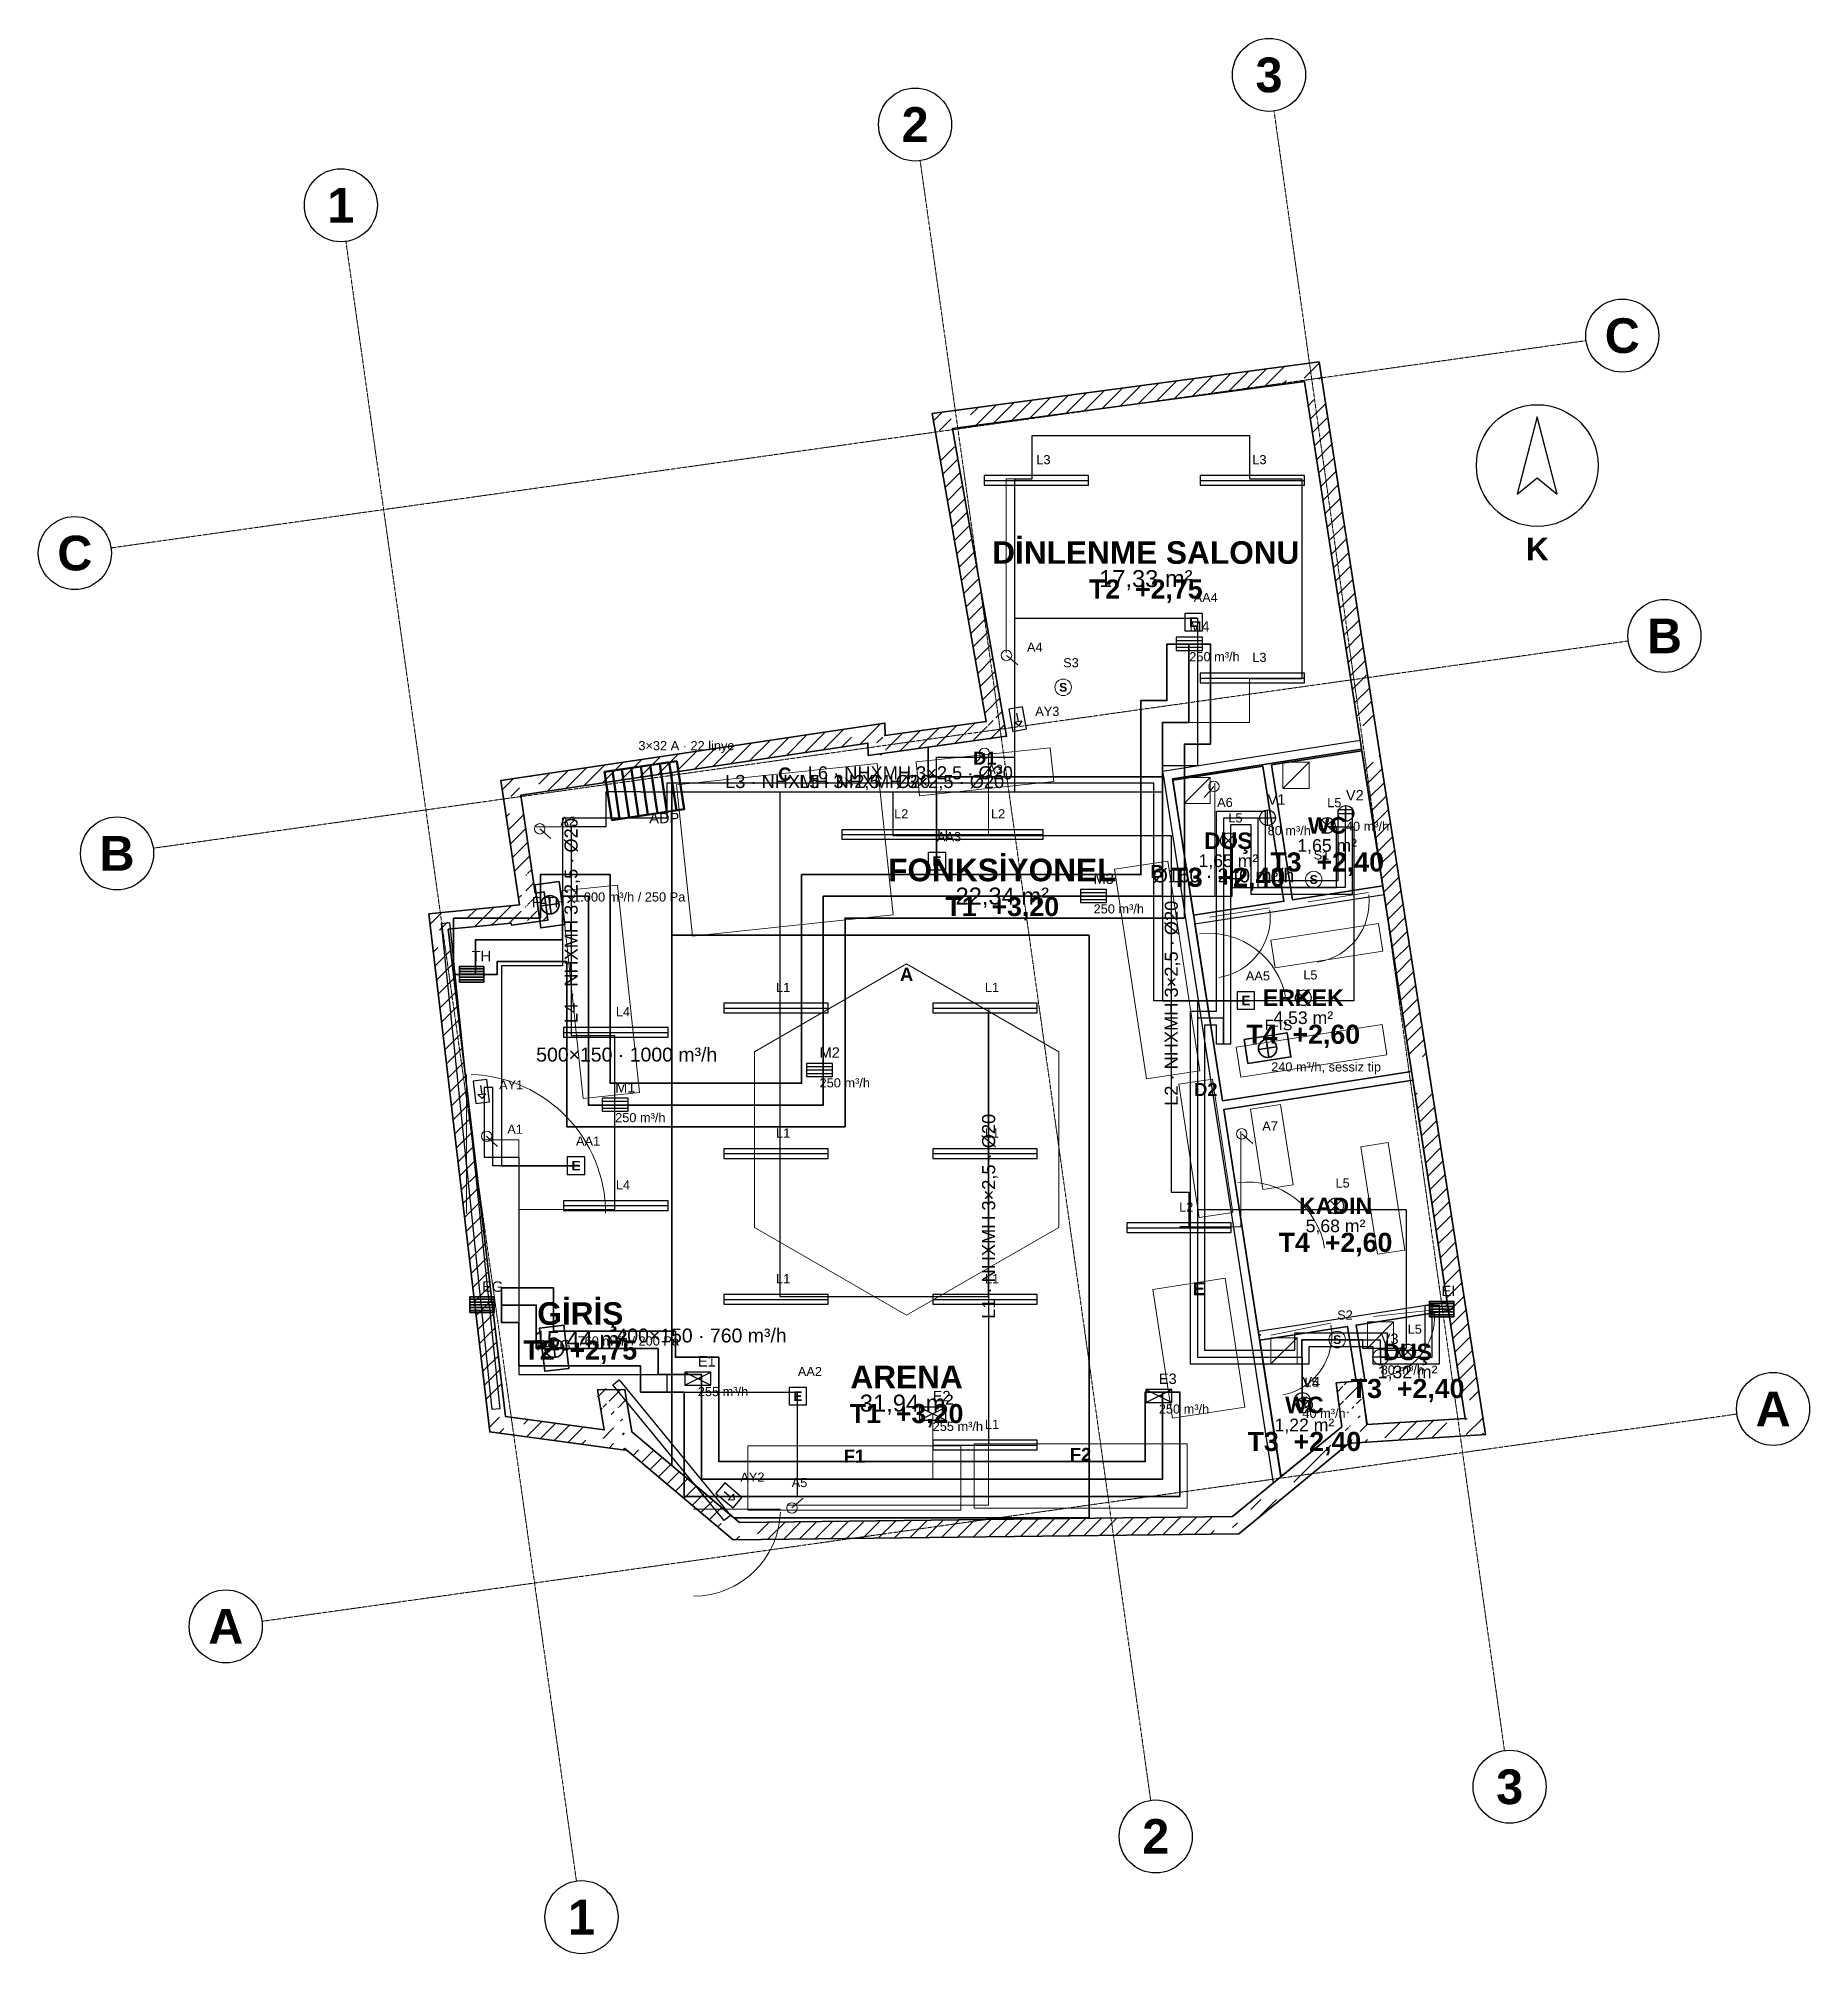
# Model space of a CAD drawing. Header units: millimetres. Extents: x -4681 to 15681, y -5011 to 17012.
import ezdxf
from ezdxf.enums import TextEntityAlignment as Align

# ---------------------------------------------------------------- set-up
doc = ezdxf.new("R2010")
doc.units = ezdxf.units.MM
doc.linetypes.add('DASHDOT', pattern=[3.556, 2.54, -0.508, 0, -0.508])
doc.linetypes.add('DASHED', pattern=[1.524, 1.27, -0.254])
for name, color, linetype, lineweight in [('A-CEPHE', 5, 'Continuous', 25), ('A-DUVAR-MEVCUT', 8, 'Continuous', 35), ('A-DUVAR-YENI', 1, 'Continuous', 35), ('A-EKIPMAN', 9, 'Continuous', 18), ('A-KAPI', 8, 'Continuous', 18), ('A-MOBILYA', 9, 'Continuous', 18), ('A-TAVAN-KAPAK', 150, 'Continuous', 18), ('A-TAVAN-SINIR', 150, 'Continuous', 25), ('A-TAVAN-YAZI', 150, 'Continuous', 13), ('A-YAZI', 7, 'Continuous', 13), ('E-AYD-ACIL', 3, 'Continuous', 25), ('E-AYD-ANAHTAR', 2, 'Continuous', 18), ('E-AYD-ARMATUR', 2, 'Continuous', 25), ('E-AYD-DOWNLIGHT', 2, 'Continuous', 25), ('E-AYD-LINYE', 2, 'Continuous', 25), ('E-AYD-SORTI', 2, 'DASHED', 18), ('E-PANO', 7, 'Continuous', 50), ('E-YAZI', 7, 'Continuous', 13), ('G-AKS-BALON', 8, 'Continuous', 25), ('G-AKS-HAT', 8, 'DASHDOT', 18), ('G-KUZEY', 7, 'Continuous', 25), ('M-HAVA-BESLEME', 3, 'Continuous', 35), ('M-HAVA-BRANSMAN', 3, 'DASHED', 18), ('M-HAVA-CIHAZ', 2, 'Continuous', 35), ('M-HAVA-EGZOZ', 1, 'Continuous', 35), ('M-HAVA-ISLAK', 6, 'Continuous', 25), ('M-HAVA-MENFEZ', 3, 'Continuous', 25), ('M-YAZI', 7, 'Continuous', 13)]:
    doc.layers.add(name, color=color, linetype=linetype, lineweight=lineweight)
doc.styles.add('GYM', font='arial.ttf')
doc.styles.add('GYM-B', font='arialbd.ttf')

# ---------------------------------------------------------------- blocks, each defined once
blk = doc.blocks.new('G_KUZEY')
blk.add_lwpolyline([(0, 560), (-230, -330), (0, -140), (230, -330)], close=True)
blk.add_circle((0, 0), 700)
at = {"style": 'GYM-B'}
blk.add_text('K', height=260, dxfattribs=at).set_placement((0, -960), align=Align.MIDDLE_CENTER)
blk = doc.blocks.new('M_MENFEZ_BESLEME')
for p, q in [((-150, 40), (150, 40)), ((-150, 0), (150, 0)), ((-150, -40), (150, -40))]:
    blk.add_line(p, q)
blk.add_lwpolyline([(-150, -75), (150, -75), (150, 75), (-150, 75)], close=True)
at = {"style": 'GYM'}
for tag, p, height in [('KOD', (0, 140), 120), ('DEBI', (0, -200), 105)]:
    blk.add_attdef(tag, p, '', height=height, dxfattribs=at)
blk = doc.blocks.new('M_MENFEZ_EGZOZ')
for p, q in [((-150, -75), (150, 75)), ((-150, 75), (150, -75))]:
    blk.add_line(p, q)
blk.add_lwpolyline([(-150, -75), (150, -75), (150, 75), (-150, 75)], close=True)
at = {"style": 'GYM'}
for tag, p, height in [('KOD', (0, 140), 120), ('DEBI', (0, -200), 105)]:
    blk.add_attdef(tag, p, '', height=height, dxfattribs=at)
blk = doc.blocks.new('M_VALF')
for p, q in [((-90, 0), (90, 0)), ((0, -90), (0, 90))]:
    blk.add_line(p, q)
blk.add_circle((0, 0), 90)
at = {"style": 'GYM'}
for tag, p, height in [('KOD', (0, 150), 120), ('DEBI', (0, -200), 105)]:
    blk.add_attdef(tag, p, '', height=height, dxfattribs=at)
blk = doc.blocks.new('M_FAN')
for q in [(-105, 0), (0, 105), (105, 0), (0, -105)]:
    blk.add_line((0, 0), q)
blk.add_lwpolyline([(-250, -140), (250, -140), (250, 140), (-250, 140)], close=True)
blk.add_circle((0, 0), 105)
at = {"style": 'GYM'}
for tag, p, height in [('KOD', (0, 210), 120), ('TANIM', (0, -270), 105)]:
    blk.add_attdef(tag, p, '', height=height, dxfattribs=at)
blk = doc.blocks.new('M_PANJUR')
for p, q in [((-140, 64), (140, 64)), ((-140, 32), (140, 32)), ((-140, 0), (140, 0)), ((-140, -32), (140, -32)), ((-140, -64), (140, -64))]:
    blk.add_line(p, q)
blk.add_lwpolyline([(-140, -90), (140, -90), (140, 90), (-140, 90)], close=True)
at = {"style": 'GYM'}
blk.add_attdef('KOD', (0, 150), '', height=120, dxfattribs=at)
blk = doc.blocks.new('E_ARMATUR_LINEER')
blk.add_line((-600, 0), (600, 0))
blk.add_lwpolyline([(-600, -55), (600, -55), (600, 55), (-600, 55)], close=True)
at = {"style": 'GYM'}
blk.add_attdef('LINYE', (0, 185), '', height=105, dxfattribs=at)
blk = doc.blocks.new('E_DOWNLIGHT')
for p, q in [((-64, -64), (64, 64)), ((-64, 64), (64, -64))]:
    blk.add_line(p, q)
blk.add_circle((0, 0), 90)
at = {"style": 'GYM'}
blk.add_attdef('LINYE', (0, 210), '', height=105, dxfattribs=at)
blk = doc.blocks.new('E_ACIL')
blk.add_lwpolyline([(-100, -100), (100, -100), (100, 100), (-100, 100)], close=True)
at = {"style": 'GYM-B'}
blk.add_text('E', height=110, dxfattribs=at).set_placement((0, 0), align=Align.MIDDLE_CENTER)
at = {"style": 'GYM'}
blk.add_attdef('KOD', (0, 230), '', height=105, dxfattribs=at)
blk = doc.blocks.new('E_YONLENDIRME')
for points in [[(-130, -80), (130, -80), (130, 80), (-130, 80)], [(30, 45), (80, 0), (30, -45)]]:
    blk.add_lwpolyline(points, close=True)
blk.add_lwpolyline([(-70, 0), (30, 0)])
at = {"style": 'GYM'}
blk.add_attdef('KOD', (0, 205), '', height=105, dxfattribs=at)
blk = doc.blocks.new('E_ANAHTAR')
blk.add_line((0, 0), (130, 110))
blk.add_circle((0, 0), 60)
at = {"style": 'GYM'}
blk.add_attdef('KOD', (0, 240), '', height=105, dxfattribs=at)
blk = doc.blocks.new('E_SENSOR')
blk.add_circle((0, 0), 95)
at = {"style": 'GYM-B'}
blk.add_text('S', height=100, dxfattribs=at).set_placement((0, 0), align=Align.MIDDLE_CENTER)
at = {"style": 'GYM'}
blk.add_attdef('KOD', (0, 230), '', height=105, dxfattribs=at)
blk = doc.blocks.new('E_PANO')
for p, q in [((-330, -280), (-330, 280)), ((-220, -280), (-220, 280)), ((-110, -280), (-110, 280)), ((0, -280), (0, 280)), ((110, -280), (110, 280)), ((220, -280), (220, 280)), ((330, -280), (330, 280))]:
    blk.add_line(p, q)
blk.add_lwpolyline([(-420, -280), (420, -280), (420, 280), (-420, 280)], close=True)
at = {"style": 'GYM'}
for tag, p, height in [('KOD', (0, 380), 120), ('TANIM', (0, -470), 105)]:
    blk.add_attdef(tag, p, '', height=height, dxfattribs=at)

msp = doc.modelspace()

# ---------------------------------------------------------------- hatches: boundary and pattern name
at = {"layer": 'A-DUVAR-MEVCUT'}
h = msp.add_hatch(dxfattribs=at)
h.set_pattern_fill('ANSI31', scale=40)
h.paths.add_polyline_path([(756, 6840), (760, 6814), (957, 6846), (953, 6872)])
h.paths.add_polyline_path([(970, 6843), (760, 6814), (756, 6840), (550, 6819), (550, 7020), (588, 7024), (970, 7024)])
h.paths.add_polyline_path([(760, 6814), (1178, 6873), (1150, 7071), (732, 7012)])
h.paths.add_polyline_path([(1149, 7083), (1178, 6873), (968, 6843), (968, 7083)])
h.paths.add_polyline_path([(1178, 6873), (1133, 7198), (935, 7171), (979, 6845)])
h.paths.add_polyline_path([(999, 7408), (1032, 7185), (1133, 7198), (1162, 6988), (923, 6988), (923, 7408)])
h.paths.add_polyline_path([(1133, 7198), (1032, 7185), (1058, 6986), (1159, 6999)])
h.paths.add_polyline_path([(1001, 7395), (1032, 7185), (1133, 7198), (1164, 6975), (822, 6975), (822, 7047), (850, 7050), (822, 7237), (822, 7395)])
h.paths.add_polyline_path([(1032, 7185), (864, 8310), (666, 8281), (834, 7155)])
h.paths.add_polyline_path([(1074, 8342), (864, 8310), (895, 8100), (693, 8100), (654, 8362), (654, 8481), (916, 8520), (1074, 8520)])
h.paths.add_polyline_path([(864, 8310), (4855, 8908), (4826, 9106), (834, 8508)])
h.paths.add_polyline_path([(4645, 9079), (4907, 9118), (5051, 9118), (5053, 8996), (5065, 8998), (5065, 8796), (4858, 8767), (4855, 8908), (4645, 8877)])
h.paths.add_polyline_path([(4855, 8908), (4858, 8767), (5058, 8772), (5055, 8912)])
h.paths.add_polyline_path([(5068, 8977), (5068, 8796), (4858, 8767), (4855, 8908), (4648, 8877), (4648, 8977)])
h.paths.add_polyline_path([(4858, 8767), (6449, 8988), (6422, 9186), (4831, 8965)])
h.paths.add_polyline_path([(6412, 9198), (6449, 8988), (6239, 8959), (6239, 9198)])
h.paths.add_polyline_path([(6449, 8988), (5826, 12526), (5629, 12492), (6252, 8954)])
h.paths.add_polyline_path([(6036, 12554), (5826, 12526), (5863, 12316), (5660, 12316), (5616, 12566), (5616, 12700), (5888, 12736), (6036, 12736)])
h.paths.add_polyline_path([(5826, 12526), (9876, 13066), (9849, 13265), (5800, 12725)])
h.paths.add_polyline_path([(9908, 12856), (9876, 13066), (9666, 13038), (9666, 13240), (9938, 13276), (10046, 13276), (10086, 13017), (10086, 12856)])
h.paths.add_polyline_path([(9876, 13066), (10521, 8898), (10719, 8928), (10073, 13097)])
h.paths.add_polyline_path([(10554, 8688), (10521, 8898), (10489, 9108), (10691, 9108), (10719, 8928), (10731, 8848), (10731, 8688)])
h.paths.add_polyline_path([(10521, 8898), (11111, 5092), (11308, 5122), (10719, 8928)])
h.paths.add_polyline_path([(11143, 4882), (11111, 5092), (11078, 5302), (11281, 5302), (11308, 5122), (11321, 5042), (11321, 4882)])
h.paths.add_polyline_path([(11111, 5092), (11722, 1144), (11920, 1174), (11308, 5122)])
h.paths.add_polyline_path([(11512, 1131), (11722, 1144), (11690, 1354), (11892, 1354), (11932, 1095), (11932, 957), (11570, 934), (11512, 934)])
h.paths.add_polyline_path([(11722, 1144), (10589, 1072), (10601, 873), (11735, 944)])
h.paths.add_polyline_path([(10379, 1282), (10562, 1282), (10589, 1072), (10799, 1086), (10799, 885), (10436, 862), (10414, 862), (10412, 877), (10394, 862), (10379, 862)])
h.paths.add_polyline_path([(10589, 1072), (10524, 1577), (10326, 1552), (10390, 1047)])
h.paths.add_polyline_path([(10314, 1367), (10314, 1558), (10524, 1577), (10551, 1367)])
h.paths.add_polyline_path([(10524, 1577), (10239, 1552), (10257, 1352), (10542, 1378)])
h.paths.add_polyline_path([(10449, 1342), (10266, 1342), (10239, 1552), (10449, 1570)])
h.paths.add_polyline_path([(10239, 1552), (10303, 1047), (10502, 1072), (10437, 1577)])
h.paths.add_polyline_path([(10093, 875), (10303, 1047), (10277, 1257), (10513, 1257), (10513, 867), (10414, 861), (10412, 877), (10363, 837), (10093, 837)])
h.paths.add_polyline_path([(10303, 1047), (9540, 421), (9667, 266), (10430, 892)])
h.paths.add_polyline_path([(9330, 248), (9540, 421), (9750, 593), (9750, 334), (9667, 266), (9600, 211), (9330, 211)])
h.paths.add_polyline_path([(9540, 421), (9046, 15), (9173, -139), (9667, 266)])
h.paths.add_polyline_path([(9256, -71), (9119, -184), (8836, -187), (8836, 13), (9046, 15), (9256, 188)])
h.paths.add_polyline_path([(9046, 15), (3378, -54), (3381, -253), (9049, -185)])
h.paths.add_polyline_path([(3588, -251), (3306, -254), (3168, -138), (3168, 124), (3378, -54), (3588, -51)])
h.paths.add_polyline_path([(3378, -54), (2142, 991), (2013, 839), (3249, -206)])
h.paths.add_polyline_path([(1932, 796), (1932, 1201), (2106, 1201), (2142, 991), (2352, 814), (2352, 781), (2080, 781), (2063, 796), (2066, 781), (2041, 781)])
h.paths.add_polyline_path([(2142, 991), (2060, 1478), (1863, 1445), (1944, 958)])
h.paths.add_polyline_path([(1850, 1268), (1850, 1474), (2060, 1478), (2095, 1268)])
h.paths.add_polyline_path([(2060, 1478), (1747, 1471), (1752, 1271), (2064, 1278)])
h.paths.add_polyline_path([(1957, 1261), (1782, 1261), (1747, 1471), (1957, 1476)])
h.paths.add_polyline_path([(1747, 1471), (1824, 1012), (2021, 1046), (1944, 1504)])
h.paths.add_polyline_path([(2034, 1222), (2034, 802), (1884, 802), (1614, 839), (1614, 1041), (1824, 1012), (1789, 1222)])
h.paths.add_polyline_path([(1824, 1012), (689, 1166), (662, 968), (1797, 814)])
h.paths.add_polyline_path([(664, 1376), (689, 1166), (899, 1138), (899, 957), (749, 957), (508, 989), (479, 1240), (479, 1376)])
h.paths.add_polyline_path([(689, 1166), (32, 6768), (-166, 6745), (490, 1143)])
h.paths.add_polyline_path([(242, 6789), (32, 6768), (57, 6558), (-144, 6558), (-178, 6842), (-178, 6948), (123, 6978), (242, 6978)])
h.paths.add_polyline_path([(32, 6768), (756, 6840), (736, 7039), (13, 6967)])
h.paths.add_polyline_path([(966, 6843), (760, 6814), (756, 6840), (546, 6819), (546, 7020), (847, 7050), (966, 7050)])

# ---------------------------------------------------------------- linework, layer by layer
at = {"layer": 'A-CEPHE'}
for points in [[(-45, 6835), (45, 6845), (625, 1255), (535, 1245)], [(3275, 29), (3205, -29), (1925, 1531), (1995, 1589)]]:
    msp.add_lwpolyline(points, close=True, dxfattribs=at)
at = {"layer": 'A-DUVAR-MEVCUT'}
for points in [[(850, 7050), (636, 8479), (5050, 9139), (5053, 8996), (6216, 9158), (5593, 12697), (10043, 13291), (10719, 8928), (11308, 5122), (11953, 958), (10414, 861), (10412, 877), (9667, 266), (9119, -184), (3306, -254), (2063, 796), (2066, 778), (508, 989), (-190, 6947)], [(756, 6840), (760, 6814), (1178, 6873), (1133, 7198), (1032, 7185), (864, 8310), (4855, 8908), (4858, 8767), (6449, 8988), (5826, 12526), (9876, 13066), (10521, 8898), (11111, 5092), (11722, 1144), (10589, 1072), (10524, 1577), (10239, 1552), (10303, 1047), (9540, 421), (9046, 15), (3378, -54), (2142, 991), (2060, 1478), (1747, 1471), (1824, 1012), (689, 1166), (32, 6768)]]:
    msp.add_lwpolyline(points, close=True, dxfattribs=at)
at = {"layer": 'A-DUVAR-YENI'}
for points in [[(8930, 4796), (11104, 5132), (10531, 8838), (8357, 8499)], [(10534, 8818), (10774, 7266), (9736, 7105), (9496, 8658)], [(8360, 8482), (9397, 8643), (9638, 7090), (8600, 6929)], [(9604, 473), (10303, 1047), (10239, 1552), (10524, 1577), (10589, 1072), (11722, 1144), (11120, 5032), (8946, 4695)], [(10559, 1306), (10524, 1577), (10519, 1598), (10541, 1580), (10566, 1584), (10467, 2217), (11530, 2383), (11722, 1144), (10595, 1073)], [(10303, 1047), (9634, 498), (9601, 492), (9359, 2045), (10369, 2202), (10467, 1572), (10239, 1552)]]:
    msp.add_lwpolyline(points, close=True, dxfattribs=at)
at = {"layer": 'A-EKIPMAN'}
for points in [[(6991, 8468), (6950, 8856), (5409, 8692), (5450, 8304)], [(4960, 8673), (2654, 8427), (2840, 6687), (5146, 6933)], [(8302, 7553), (7689, 7459), (8058, 5047), (8671, 5141)], [(5300, 6370), (3551, 5360), (3551, 3340), (5300, 2330), (7049, 3340), (7049, 5360)], [(8816, 5046), (8430, 4987), (8664, 3454), (9050, 3513)], [(9189, 1272), (8962, 2755), (8131, 2628), (8358, 1145)], [(5925, 90), (5925, 830), (3475, 830), (3475, 90)], [(8525, 110), (8525, 850), (6075, 850), (6075, 110)]]:
    msp.add_lwpolyline(points, close=True, dxfattribs=at)
at = {"layer": 'A-KAPI'}
for p, q in [((9917, 7082), (10609, 7190)), ((8781, 6906), (9473, 7014)), ((8772, 5822), (8634, 6712)), ((240, 3500), (240, 5100)), ((9216, 2962), (9078, 3852)), ((9488, 2100), (10174, 2238)), ((10668, 2314), (11364, 2392)), ((2850, 100), (3850, 100))]:
    msp.add_line(p, q, dxfattribs=at)
for centre, radius, start, end in [((9917, 7082), 700, -81.2, 6.8), ((8781, 6906), 700, -81.2, 6.8), ((8772, 5822), 900, 8.8, 96.8), ((240, 3500), 1600, 0, 88), ((9216, 2962), 900, 8.8, 96.8), ((9488, 2100), 700, -78.6, 9.4), ((10668, 2314), 700, -83.6, 4.4), ((2850, 100), 1000, -90, -2)]:
    msp.add_arc(centre, radius, start, end, dxfattribs=at)
at = {"layer": 'A-MOBILYA'}
for points in [[(1978, 7277), (1331, 7209), (1582, 4823), (2229, 4891)], [(9489, 6642), (9538, 6326), (10774, 6518), (10725, 6834)], [(9088, 5412), (9142, 5066), (10822, 5326), (10768, 5672)], [(9599, 4752), (9254, 4699), (9397, 3775), (9743, 3829)], [(10836, 4315), (10520, 4266), (10713, 3031), (11029, 3080)]]:
    msp.add_lwpolyline(points, close=True, dxfattribs=at)
at = {"layer": 'A-TAVAN-KAPAK'}
for p, q in [((9626, 8388), (9926, 8688)), ((8490, 8213), (8790, 8513)), ((10597, 1953), (10897, 2253)), ((9489, 1772), (9789, 2072))]:
    msp.add_line(p, q, dxfattribs=at)
for points in [[(9626, 8388), (9926, 8388), (9926, 8688), (9626, 8688)], [(8490, 8213), (8790, 8213), (8790, 8513), (8490, 8513)], [(10597, 1953), (10897, 1953), (10897, 2253), (10597, 2253)], [(9489, 1772), (9789, 1772), (9789, 2072), (9489, 2072)]]:
    msp.add_lwpolyline(points, close=True, dxfattribs=at)
at = {"layer": 'A-TAVAN-SINIR'}
for points in [[(5550, 8520), (5550, 8863), (6449, 8988), (5826, 12526), (9876, 13066), (10515, 8937), (8243, 8582), (8253, 8520)], [(2600, 604), (3315, 0), (7400, 0), (7400, 6700), (2600, 6700), (2600, 8570), (864, 8310), (4855, 8908), (4858, 8767), (6449, 8988), (5550, 8863), (5550, 8520), (8253, 8520), (9514, 399), (9046, 15), (3378, -54)], [(10534, 8818), (10774, 7266), (9736, 7105), (9496, 8658)], [(8360, 8482), (9397, 8643), (9638, 7090), (8600, 6929)], [(2142, 991), (2060, 1478), (1747, 1471), (1824, 1012), (689, 1166), (32, 6768), (756, 6840), (760, 6814), (1178, 6873), (1133, 7198), (1032, 7185), (864, 8310), (2600, 8570), (2600, 604)], [(8930, 4796), (8615, 6831), (9707, 7000), (10789, 7167), (11104, 5132)], [(7400, 6700), (7400, 0), (3315, 0), (2600, 604), (2600, 6700)], [(11120, 5032), (11522, 2436), (11501, 2433), (11519, 2457), (11515, 2482), (10407, 2309), (9344, 2144), (9347, 2119), (9371, 2101), (9351, 2098), (8946, 4695)], [(10559, 1306), (10524, 1577), (10519, 1598), (10541, 1580), (10566, 1584), (10467, 2217), (11530, 2383), (11722, 1144), (10595, 1073)], [(10303, 1047), (9634, 498), (9601, 492), (9359, 2045), (10369, 2202), (10467, 1572), (10239, 1552)]]:
    msp.add_lwpolyline(points, close=True, dxfattribs=at)
at = {"layer": 'E-AYD-LINYE'}
for p, q in [((6743, 11947), (6743, 12447)), ((6743, 12447), (9243, 12447)), ((9243, 12447), (9243, 11947)), ((6543, 8347), (6543, 11947)), ((6543, 11947), (6743, 11947)), ((9243, 11947), (9843, 11947)), ((9843, 11947), (9843, 9647)), ((6543, 9147), (6543, 10347)), ((6543, 10347), (8643, 10347)), ((8643, 10347), (8643, 8647)), ((9843, 9647), (9243, 9647)), ((6543, 8747), (6543, 9147)), ((5643, 7547), (5643, 8747)), ((5643, 8747), (6543, 8747)), ((8643, 8647), (8243, 8647)), ((8243, 8647), (8243, 5947)), ((8143, 8447), (2543, 8447)), ((2543, 8447), (2543, 8047)), ((8143, 5947), (8143, 8447)), ((2243, 8347), (1843, 8347)), ((1843, 8347), (1843, 7947)), ((2243, 8347), (3843, 8347)), ((2243, 8347), (5143, 8347)), ((2243, 8347), (6543, 8347)), ((2243, 8347), (8243, 8347)), ((2243, 8347), (5643, 8347)), ((3843, 8347), (3843, 5847)), ((5143, 8347), (5143, 7847)), ((5643, 8347), (5643, 7547)), ((8243, 8347), (8243, 7147)), ((2543, 8047), (1343, 8047)), ((1343, 8047), (1343, 6347)), ((1843, 7947), (1443, 7947)), ((1443, 7947), (1443, 5547)), ((10243, 7947), (10143, 7947)), ((10143, 7947), (10443, 7947)), ((10243, 7247), (10243, 7947)), ((10443, 7947), (10443, 5947)), ((5143, 7847), (6243, 7847)), ((6243, 7847), (8343, 7847)), ((8343, 7847), (8343, 3747)), ((9043, 7147), (9043, 7747)), ((9043, 7747), (9043, 7247)), ((8243, 7147), (9043, 7147)), ((9043, 7247), (10243, 7247)), ((1343, 6347), (643, 6347)), ((643, 6347), (643, 4047)), ((9243, 5947), (8143, 5947)), ((8243, 5947), (9243, 5947)), ((9843, 5947), (8643, 5947)), ((8643, 5947), (8643, 3547)), ((10443, 5947), (9843, 5947)), ((3843, 5847), (3843, 4147)), ((6243, 4147), (6243, 5847)), ((6243, 5847), (6243, 847)), ((1443, 5547), (1943, 5547)), ((1943, 5547), (1943, 3547)), ((543, 4947), (443, 4947)), ((443, 4947), (443, 4147)), ((543, 4047), (543, 4947)), ((443, 4147), (843, 4147)), ((1543, 4047), (543, 4047)), ((643, 4047), (1543, 4047)), ((843, 4147), (843, 1647)), ((3843, 4147), (3843, 2547)), ((6243, 2547), (6243, 4147)), ((8343, 3747), (8543, 3747)), ((8543, 3747), (8543, 3347)), ((8643, 3547), (10243, 3547)), ((10243, 3547), (11043, 3547)), ((11043, 3547), (11043, 1947)), ((8543, 3347), (8443, 3347)), ((3843, 2547), (6243, 2547)), ((10543, 2047), (9843, 2047)), ((9843, 2047), (9843, 1347)), ((10543, 1947), (10543, 2047)), ((11043, 1947), (10543, 1947)), ((843, 1647), (2543, 1647)), ((2543, 1647), (2543, 1447)), ((2543, 1447), (4043, 1447)), ((4043, 1447), (4043, 247)), ((4043, 247), (3243, 247))]:
    msp.add_line(p, q, dxfattribs=at)
at = {"layer": 'E-AYD-SORTI'}
for p, q in [((6443, 9947), (6443, 11947)), ((6443, 11947), (6743, 11947)), ((9243, 9147), (9243, 9647)), ((8243, 7147), (8243, 9147)), ((8243, 9147), (9243, 9147)), ((6243, 8747), (6243, 7847)), ((8843, 8447), (8843, 7147)), ((1043, 7947), (1443, 7947)), ((1443, 7947), (1443, 5547)), ((8843, 7147), (8243, 7147)), ((1443, 5547), (1943, 5547)), ((9143, 4447), (9143, 3347)), ((443, 4347), (843, 4347)), ((843, 4347), (843, 3547)), ((843, 3547), (1943, 3547)), ((9143, 3347), (8443, 3347)), ((6243, 147), (6243, 847)), ((3943, 147), (6243, 147))]:
    msp.add_line(p, q, dxfattribs=at)
at = {"layer": 'G-AKS-BALON'}
for centre in [(9466, 16592), (5398, 16021), (-1203, 15093), (13527, 13594), (-4261, 11094), (14012, 10141), (-3776, 7641), (15261, 1253), (-2526, -1247), (12232, -3091), (8164, -3663), (1563, -4591)]:
    msp.add_circle(centre, 420, dxfattribs=at)
at = {"layer": 'G-AKS-HAT'}
for p, q in [((12173, -2676), (9524, 16177)), ((8106, -3247), (5456, 15605)), ((1505, -4175), (-1145, 14677)), ((-3845, 11153), (13111, 13536)), ((-3360, 7700), (13596, 10083)), ((-2111, -1189), (14845, 1194))]:
    msp.add_line(p, q, dxfattribs=at)
at = {"layer": 'M-HAVA-BESLEME'}
msp.add_lwpolyline([(93, 6897), (1093, 6897), (1093, 7397), (1893, 7397), (1893, 4997), (4093, 4997), (4093, 7397), (7993, 7397), (7993, 9397), (8293, 9397), (8293, 10047), (8793, 10047), (8793, 8897), (8493, 8897), (8493, 6897), (4593, 6897), (4593, 4497), (1393, 4497), (1393, 6397), (593, 6397), (593, 6247), (93, 6247)], close=True, dxfattribs=at)
msp.add_lwpolyline([(343, 6247), (343, 6647), (1343, 6647), (1343, 7147), (1643, 7147), (1643, 4747), (4343, 4747), (4343, 7147), (8243, 7147), (8243, 9147), (8543, 9147), (8543, 10047)], dxfattribs=at)
at = {"layer": 'M-HAVA-BRANSMAN'}
for p, q in [((8543, 10047), (8550, 10047)), ((8550, 10047), (8550, 10050)), ((9343, 8047), (9450, 8047)), ((9450, 8047), (9450, 8050)), ((10343, 8100), (10350, 8100)), ((10350, 8100), (10350, 8100)), ((7450, 7147), (7450, 7150)), ((7450, 7147), (7450, 7147)), ((4343, 5150), (4300, 5150)), ((4300, 5150), (4300, 5150)), ((1950, 4747), (1950, 4750)), ((1950, 4747), (1950, 4747)), ((9843, 1847), (9850, 1847)), ((9850, 1847), (9850, 1350)), ((10750, 1847), (10750, 1850)), ((10750, 1847), (10750, 1847)), ((2943, 1600), (2900, 1600)), ((2900, 1600), (2900, 1600)), ((8243, 1400), (8200, 1400)), ((8200, 1400), (8200, 1400)), ((5600, 447), (5600, 1200)), ((5600, 447), (5600, 447))]:
    msp.add_line(p, q, dxfattribs=at)
at = {"layer": 'M-HAVA-EGZOZ'}
msp.add_lwpolyline([(1243, 2647), (1243, 2147), (2643, 2147), (2643, 1847), (3143, 1847), (3143, 647), (8043, 647), (8043, 1447), (8443, 1447), (8443, 247), (2743, 247), (2743, 1447), (2243, 1447), (2243, 1747), (843, 1747), (843, 2247), (643, 2247), (643, 2647)], close=True, dxfattribs=at)
msp.add_lwpolyline([(643, 2447), (1043, 2447), (1043, 1947), (2443, 1947), (2443, 1647), (2943, 1647), (2943, 447), (5643, 447), (8243, 447), (8243, 1447)], dxfattribs=at)
at = {"layer": 'M-HAVA-ISLAK'}
msp.add_lwpolyline([(8863, 5447), (8863, 5667), (8723, 5667), (8723, 1927), (9763, 1927), (9763, 2127), (10823, 2127), (10823, 1927), (11263, 1927), (11263, 2447), (11423, 2447), (11423, 1767), (10663, 1767), (10663, 1967), (9923, 1967), (9923, 1767), (8563, 1767), (8563, 5827), (8863, 5827), (8863, 8127), (9423, 8127), (9423, 7327), (10263, 7327), (10263, 8147), (10423, 8147), (10423, 7167), (9263, 7167), (9263, 7967), (9023, 7967), (9023, 5827), (9023, 5447)], close=True, dxfattribs=at)
msp.add_lwpolyline([(10343, 8147), (10343, 7247), (9343, 7247), (9343, 8047), (8943, 8047), (8943, 5447), (8943, 5747), (8643, 5747), (8643, 1847), (9843, 1847), (9843, 2047), (10743, 2047), (10743, 1847), (11343, 1847), (11343, 2447)], dxfattribs=at)

# ---------------------------------------------------------------- block references
at = {"layer": 'E-AYD-ACIL'}
for p, values in [((8600, 10300), {'KOD': 'AA4'}), ((5650, 7550), {'KOD': 'AA3'}), ((9200, 5950), {'KOD': 'AA5'}), ((1500, 4050), {'KOD': 'AA1'}), ((4050, 1400), {'KOD': 'AA2'})]:
    msp.add_blockref('E_ACIL', p, dxfattribs=at).add_auto_attribs(values)
ref = msp.add_blockref('E_YONLENDIRME', (6577, 9185), dxfattribs=dict(at, rotation=280))
ref.add_attrib('KOD', 'AY3', (6779, 9221), dxfattribs={"layer": '0', "height": 105, "style": 'GYM'})
ref = msp.add_blockref('E_YONLENDIRME', (412, 4902), dxfattribs=dict(at, rotation=276.7))
ref.add_attrib('KOD', 'AY1', (616, 4926), dxfattribs={"layer": '0', "height": 105, "style": 'GYM'})
ref = msp.add_blockref('E_YONLENDIRME', (3257, 259), dxfattribs=dict(at, rotation=319.8))
ref.add_attrib('KOD', 'AY2', (3389, 416), dxfattribs={"layer": '0', "height": 105, "style": 'GYM'})
at = {"layer": 'E-AYD-ANAHTAR'}
ref = msp.add_blockref('E_ANAHTAR', (6448, 9917), dxfattribs=dict(at, rotation=280))
ref.add_attrib('KOD', 'A4', (6684, 9959), dxfattribs={"layer": '0', "height": 105, "style": 'GYM'})
for p, values in [((7100, 9550), {'KOD': 'S3'}), ((9980, 7340), {'KOD': 'S1'}), ((10250, 2050), {'KOD': 'S2'})]:
    msp.add_blockref('E_SENSOR', p, dxfattribs=at).add_auto_attribs(values)
ref = msp.add_blockref('E_ANAHTAR', (6195, 8792), dxfattribs=dict(at, rotation=187.9))
ref.add_attrib('KOD', 'A3', (6228, 8554), dxfattribs={"layer": '0', "height": 105, "style": 'GYM'})
ref = msp.add_blockref('E_ANAHTAR', (8833, 8411), dxfattribs=dict(at, rotation=188.9))
ref.add_attrib('KOD', 'A6', (8870, 8174), dxfattribs={"layer": '0', "height": 105, "style": 'GYM'})
ref = msp.add_blockref('E_ANAHTAR', (1083, 7923), dxfattribs=dict(at, rotation=278.5))
ref.add_attrib('KOD', 'A2', (1320, 7958), dxfattribs={"layer": '0', "height": 105, "style": 'GYM'})
ref = msp.add_blockref('E_ANAHTAR', (472, 4388), dxfattribs=dict(at, rotation=276.7))
ref.add_attrib('KOD', 'A1', (710, 4416), dxfattribs={"layer": '0', "height": 105, "style": 'GYM'})
ref = msp.add_blockref('E_ANAHTAR', (9152, 4416), dxfattribs=dict(at, rotation=278.8))
ref.add_attrib('KOD', 'A7', (9389, 4453), dxfattribs={"layer": '0', "height": 105, "style": 'GYM'})
ref = msp.add_blockref('E_ANAHTAR', (3982, 114), dxfattribs=dict(at, rotation=0.7))
ref.add_attrib('KOD', 'A5', (3979, 354), dxfattribs={"layer": '0', "height": 105, "style": 'GYM'})
at = {"layer": 'E-AYD-ARMATUR'}
for p, values in [((6791, 11930), {'LINYE': 'L3'}), ((9274, 11930), {'LINYE': 'L3'}), ((9274, 9657), {'LINYE': 'L3'}), ((5157, 7858), {'LINYE': 'L2'}), ((6270, 7858), {'LINYE': 'L2'}), ((3800, 5862), {'LINYE': 'L1'}), ((6200, 5862), {'LINYE': 'L1'}), ((1958, 5583), {'LINYE': 'L4'}), ((3800, 4188), {'LINYE': 'L1'}), ((6200, 4188), {'LINYE': 'L1'}), ((1958, 3591), {'LINYE': 'L4'}), ((8433, 3337), {'LINYE': 'L2'}), ((3800, 2513), {'LINYE': 'L1'}), ((6200, 2513), {'LINYE': 'L1'}), ((6200, 838), {'LINYE': 'L1'})]:
    msp.add_blockref('E_ARMATUR_LINEER', p, dxfattribs=at).add_auto_attribs(values)
at = {"layer": 'E-AYD-DOWNLIGHT'}
for p in [(10135, 7962), (8999, 7786), (9860, 5981), (10231, 3588), (11060, 1908), (9873, 1299)]:
    msp.add_blockref('E_DOWNLIGHT', p, dxfattribs=at).add_auto_attribs({'LINYE': 'L5'})
at = {"layer": 'E-PANO'}
ref = msp.add_blockref('E_PANO', (2286, 8362), dxfattribs=dict(at, rotation=188.5))
ref.add_attrib('KOD', 'ADP', (2342, 7986), dxfattribs={"layer": '0', "height": 120, "style": 'GYM'})
ref.add_attrib('TANIM', '3×32 A · 22 linye', (2217, 8827), dxfattribs={"layer": '0', "height": 105, "style": 'GYM'})
at = {"layer": 'G-KUZEY'}
msp.add_blockref('G_KUZEY', (12550, 12100), dxfattribs=at)
at = {"layer": 'M-HAVA-CIHAZ'}
ref = msp.add_blockref('M_FAN', (1200, 7050), dxfattribs=dict(at, rotation=97.8))
ref.add_attrib('KOD', 'F-TH', (992, 7021), dxfattribs={"layer": '0', "height": 120, "style": 'GYM'})
ref.add_attrib('TANIM', '1.000 m³/h / 250 Pa', (1468, 7087), dxfattribs={"layer": '0', "height": 105, "style": 'GYM'})
for p, values in [((300, 6250), {'KOD': 'TH'}), ((420, 2450), {'KOD': 'EG'}), ((11450, 2400), {'KOD': 'EI'})]:
    msp.add_blockref('M_PANJUR', p, dxfattribs=at).add_auto_attribs(values)
ref = msp.add_blockref('M_FAN', (9450, 5400), dxfattribs=dict(at, rotation=8.8))
ref.add_attrib('KOD', 'F-IS', (9418, 5608), dxfattribs={"layer": '0', "height": 120, "style": 'GYM'})
ref.add_attrib('TANIM', '240 m³/h, sessiz tip', (9491, 5133), dxfattribs={"layer": '0', "height": 105, "style": 'GYM'})
ref = msp.add_blockref('M_FAN', (1250, 1950), dxfattribs=dict(at, rotation=96.7))
ref.add_attrib('KOD', 'F-EG', (1041, 1925), dxfattribs={"layer": '0', "height": 120, "style": 'GYM'})
ref.add_attrib('TANIM', '760 m³/h / 200 Pa', (1518, 1982), dxfattribs={"layer": '0', "height": 105, "style": 'GYM'})
at = {"layer": 'M-HAVA-MENFEZ'}
for name, p, values in [('M_MENFEZ_BESLEME', (8550, 10050), {'KOD': 'M4', 'DEBI': '250 m³/h'}), ('M_VALF', (10350, 8100), {'KOD': 'V2', 'DEBI': '40 m³/h'}), ('M_VALF', (9450, 8050), {'KOD': 'V1', 'DEBI': '80 m³/h'}), ('M_MENFEZ_BESLEME', (7450, 7150), {'KOD': 'M3', 'DEBI': '250 m³/h'}), ('M_MENFEZ_BESLEME', (4300, 5150), {'KOD': 'M2', 'DEBI': '250 m³/h'}), ('M_MENFEZ_BESLEME', (1950, 4750), {'KOD': 'M1', 'DEBI': '250 m³/h'}), ('M_VALF', (10750, 1850), {'KOD': 'V3', 'DEBI': '80 m³/h'}), ('M_MENFEZ_EGZOZ', (2900, 1600), {'KOD': 'E1', 'DEBI': '255 m³/h'}), ('M_MENFEZ_EGZOZ', (8200, 1400), {'KOD': 'E3', 'DEBI': '250 m³/h'}), ('M_VALF', (9850, 1350), {'KOD': 'V4', 'DEBI': '40 m³/h'}), ('M_MENFEZ_EGZOZ', (5600, 1200), {'KOD': 'E2', 'DEBI': '255 m³/h'})]:
    msp.add_blockref(name, p, dxfattribs=at).add_auto_attribs(values)

# ---------------------------------------------------------------- texts
at = {"layer": 'A-EKIPMAN', "style": 'GYM-B'}
for s, p in [('D1', (6200, 8736)), ('C', (3900, 8553)), ('B', (8180, 7433)), ('A', (5300, 6250)), ('D2', (8740, 4926)), ('E', (8660, 2635)), ('F1', (4700, 710)), ('F2', (7300, 730))]:
    msp.add_text(s, height=150, dxfattribs=at).set_placement(p, align=Align.MIDDLE_CENTER)
at = {"layer": 'A-TAVAN-YAZI', "style": 'GYM-B'}
for s, p in [('T2  +2,75', (8050, 10680)), ('T3  +2,40', (10135, 7542)), ('T3  +2,40', (8999, 7366)), ('T1  +3,20', (6400, 7030)), ('T4  +2,60', (9860, 5561)), ('T4  +2,60', (10231, 3168)), ('T2  +2,75', (1550, 1930)), ('T3  +2,40', (11060, 1488)), ('T1  +3,20', (5300, 1200)), ('T3  +2,40', (9873, 879))]:
    msp.add_text(s, height=220, dxfattribs=at).set_placement(p, align=Align.MIDDLE_CENTER)
at = {"layer": 'A-YAZI'}
for s, height, style, p in [('DİNLENME SALONU', 260, 'GYM-B', (8050, 11100)), ('17,33 m²', 195, 'GYM', (8050, 10800)), ('WC', 190, 'GYM-B', (10135, 7962)), ('DUŞ', 190, 'GYM-B', (8999, 7786)), ('1,65 m²', 145, 'GYM', (10135, 7732)), ('FONKSİYONEL', 260, 'GYM-B', (6400, 7450)), ('1,65 m²', 145, 'GYM', (8999, 7556)), ('22,34 m²', 195, 'GYM', (6400, 7150)), ('ERKEK', 190, 'GYM-B', (9860, 5981)), ('4,53 m²', 145, 'GYM', (9860, 5751)), ('KADIN', 190, 'GYM-B', (10231, 3588)), ('5,68 m²', 145, 'GYM', (10231, 3358)), ('GİRİŞ', 260, 'GYM-B', (1550, 2350)), ('15,44 m²', 195, 'GYM', (1550, 2050)), ('DUŞ', 190, 'GYM-B', (11060, 1908)), ('ARENA', 260, 'GYM-B', (5300, 1620)), ('1,32 m²', 145, 'GYM', (11060, 1678)), ('31,94 m²', 195, 'GYM', (5300, 1320)), ('WC', 190, 'GYM-B', (9873, 1299)), ('1,22 m²', 145, 'GYM', (9873, 1069))]:
    msp.add_text(s, height=height, dxfattribs=dict(at, style=style)).set_placement(p, align=Align.MIDDLE_CENTER)
at = {"layer": 'E-YAZI', "style": 'GYM'}
for s, p in [('L6 · NHXMH 3×2,5 · Ø20', (5343, 8567)), ('L3 · NHXMH 3×2,5 · Ø20', (4393, 8467)), ('L5 · NHXMH 3×2,5 · Ø20', (5243, 8467))]:
    msp.add_text(s, height=150, dxfattribs=at).set_placement(p, align=Align.MIDDLE_CENTER)
for s, p in [('L4 · NHXMH 3×2,5 · Ø20', (1443, 6867)), ('L2 · NHXMH 3×2,5 · Ø20', (8343, 5917)), ('L1 · NHXMH 3×2,5 · Ø20', (6243, 3467))]:
    msp.add_text(s, height=150, rotation=90, dxfattribs=at).set_placement(p, align=Align.MIDDLE_CENTER)
at = {"layer": 'G-AKS-BALON', "style": 'GYM-B'}
for s, p in [('3', (9466, 16592)), ('2', (5398, 16021)), ('1', (-1203, 15093)), ('C', (13527, 13594)), ('C', (-4261, 11094)), ('B', (14012, 10141)), ('B', (-3776, 7641)), ('A', (15261, 1253)), ('A', (-2526, -1247)), ('3', (12232, -3091)), ('2', (8164, -3663)), ('1', (1563, -4591))]:
    msp.add_text(s, height=399, dxfattribs=at).set_placement(p, align=Align.MIDDLE_CENTER)
at = {"layer": 'M-YAZI', "style": 'GYM'}
for s, p in [('Ø160 · 240 m³/h', (8943, 7387)), ('500×150 · 1000 m³/h', (2083, 5327)), ('400×150 · 760 m³/h', (2943, 2097))]:
    msp.add_text(s, height=160, dxfattribs=at).set_placement(p, align=Align.MIDDLE_CENTER)

doc.saveas('drawing.dxf')
